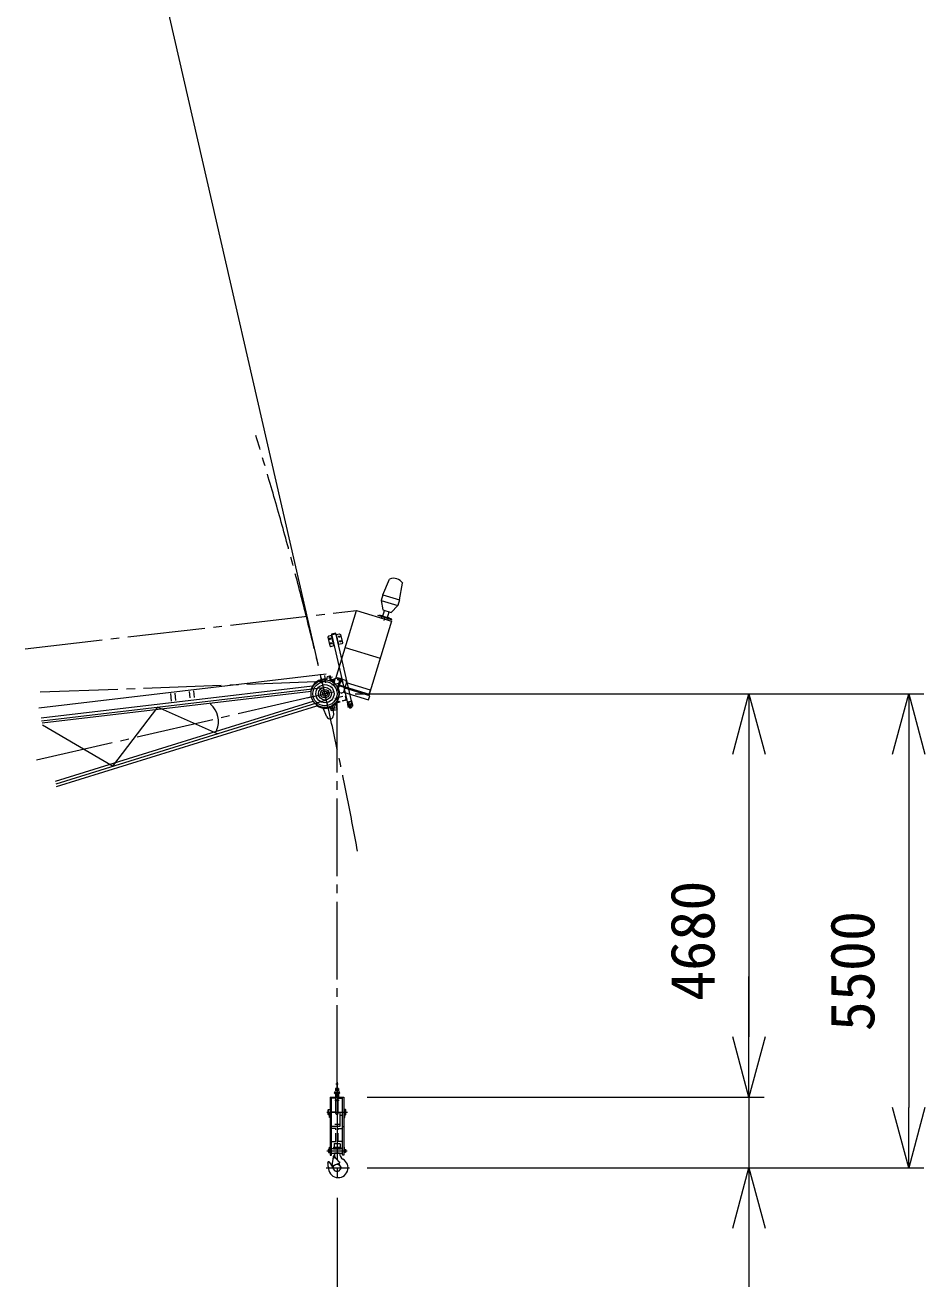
# Model space of a CAD drawing. Units: millimetres, scale not verified. Extents: x -30277 to 30315, y -43443 to 47718.
# Drawn here: x 14855 to 25297, y 19674 to 34222 of the extents above; entities that cross this region are included whole.
import ezdxf
from ezdxf.enums import TextEntityAlignment as Align

# ---------------------------------------------------------------- set-up
doc = ezdxf.new("R2010")
doc.units = ezdxf.units.MM
doc.header["$LTSCALE"] = 100
doc.linetypes.add('CHAIN2', pattern=[12, 9, -1, 1, -1])
for name, color, linetype, lineweight in [('0-1_10 常用実線', 3, 'Continuous', 18), ('0-3_12 常用一点鎖線', 3, 'CHAIN2', 18), ('0-5_05 寸法', 7, 'Continuous', 18)]:
    doc.layers.add(name, color=color, linetype=linetype, lineweight=lineweight)
doc.styles.add('ＭＳ ゴシック', font='')
doc.styles.get('ＭＳ ゴシック').set_extended_font_data('MS Gothic')

msp = doc.modelspace()

# ---------------------------------------------------------------- linework, layer by layer
at = {"layer": '0-1_10 常用実線'}
for p, q in [((19007.7, 27611.8), (19084.5, 27792.2)), ((19198.9, 27553.2), (19236.5, 27745.6)), ((18987.7, 27546.8), (19178.9, 27488.1)), ((19007.7, 27611.9), (19198.9, 27553.2)), ((19198.9, 27553.2), (19178.9, 27488.1)), ((18460.8, 26640.7), (18702.7, 27428.6)), ((18702.7, 27428.6), (19106.9, 27304.6)), ((18959.7, 27370.2), (18962.1, 27377.9)), ((18959.7, 27370.2), (19031.4, 27348.2)), ((18962.1, 27377.9), (19105.5, 27333.9)), ((19005.9, 27435.6), (19101.5, 27406.2)), ((19007, 27364.1), (19026.9, 27429.1)), ((19060.5, 27347.7), (19080.5, 27412.7)), ((19178.9, 27488.1), (19101.5, 27406.2)), ((19106.9, 27304.6), (18842.8, 26444.2)), ((19031.4, 27348.2), (19103.1, 27326.2)), ((19103.1, 27326.2), (19105.5, 27333.9)), ((19110.9, 27317.6), (19112.7, 27323.3)), ((18376.8, 27130.4), (18369.3, 27118.4)), ((18369.3, 27118.4), (18391.7, 27021)), ((18415.8, 27139.4), (18376.8, 27130.4)), ((18436.8, 27021.1), (18410, 27138)), ((18461.3, 27164.7), (18412.6, 27153.5)), ((18412.6, 27153.5), (18592.6, 26369.4)), ((18413.6, 27149.1), (18462.3, 27160.3)), ((18641.4, 26380.6), (18461.3, 27164.7)), ((18464.5, 27150.5), (18503.5, 27159.5)), ((18497.2, 27034.9), (18470.4, 27151.9)), ((18503.5, 27159.5), (18515.5, 27152)), ((18515.5, 27152), (18537.9, 27054.5)), ((18391.7, 27021), (18403.7, 27013.4)), ((18403.7, 27013.4), (18442.7, 27022.4)), ((18530.4, 27042.5), (18491.4, 27033.6)), ((18537.9, 27054.5), (18530.4, 27042.5)), ((18570.7, 26998.4), (18974.9, 26874.4)), ((18350, 26692), (15013.4, 26296.4)), ((18360.6, 26665), (18352.6, 26624.6)), ((18360.6, 26665), (18389.8, 26671.7)), ((18384, 26670.3), (18395.2, 26621.6)), ((18449.7, 26634.1), (18388.3, 26620)), ((18389.8, 26671.7), (18390.8, 26671.9)), ((18401, 26622.9), (18389.8, 26671.7)), ((18401, 26622.9), (18389.8, 26671.7)), ((18392.1, 26616.8), (18427.7, 26625)), ((18394.4, 26669.6), (18402.6, 26634.1)), ((18410.4, 26629.2), (18445.9, 26637.4)), ((18448.2, 26582.5), (18437.1, 26631.2)), ((18449.4, 26635.6), (18480.7, 26649.5)), ((18449.5, 26635.1), (18449.7, 26634.1)), ((18511.3, 26640.1), (18479.4, 26536.2)), ((18519, 26637.7), (18480.7, 26649.5)), ((18480.8, 26513.5), (18519, 26637.7)), ((18530, 26642.3), (18481.2, 26631.1)), ((18481.2, 26631.1), (18481.6, 26629.6)), ((18484.4, 26525.2), (18519, 26637.7)), ((18485.4, 26501.2), (18526.6, 26635.4)), ((18487, 26626.3), (18519.1, 26633.6)), ((18519, 26637.7), (18571.5, 26621.6)), ((18526.9, 26628.8), (18534.3, 26596.6)), ((18541.1, 26593.6), (18530, 26642.3)), ((18190.9, 26552.6), (15040.2, 26179.6)), ((15047, 26150), (18318.1, 26537.2)), ((18175.5, 26489.9), (15053.8, 26120.3)), ((16770.8, 26414.2), (16761.8, 26490)), ((16820.5, 26420.1), (16811.5, 26495.9)), ((18363.8, 26338.4), (18306, 26589.8)), ((18357.9, 26363.8), (18307.1, 26585.2)), ((18388.3, 26620), (18388.5, 26619.1)), ((18435.5, 26620.1), (18443.7, 26584.5)), ((18447.3, 26582.3), (18448.2, 26582.5)), ((18524.6, 26468.6), (18489.1, 26479.5)), ((18524.6, 26468.6), (18549.6, 26481.9)), ((18539.7, 26593.2), (18541.1, 26593.6)), ((18541.1, 26593.6), (18539.7, 26593.2)), ((18584.8, 26596.6), (18549.6, 26481.9)), ((18549.6, 26481.9), (18841.1, 26392.4)), ((18855.8, 26440.2), (18564.2, 26529.7)), ((18571.5, 26621.6), (18584.8, 26596.6)), ((15208.2, 25448.2), (18199.8, 26375.6)), ((15215, 25418.6), (18351.7, 26391)), ((16556, 26379.2), (16545.9, 26464.4)), ((16605.6, 26385.1), (16595.5, 26470.3)), ((17006.4, 26351.5), (17008.6, 26341.7)), ((18362.8, 26342.7), (18357.9, 26363.8)), ((18457.9, 26348.3), (18473.5, 26280.3)), ((18479.4, 26281.8), (18462.9, 26353.7)), ((18539.4, 26377.7), (18539.1, 26379.2)), ((18588.2, 26388.9), (18539.4, 26377.7)), ((18542.5, 26384.6), (18574.6, 26391.9)), ((18579.5, 26399.7), (18572.1, 26431.9)), ((18577, 26437.6), (18575.5, 26437.3)), ((18595.6, 26370.1), (18592.6, 26369.4)), ((18595.6, 26370.1), (18644.3, 26381.3)), ((18595.9, 26368.6), (18595.6, 26370.1)), ((18596.9, 26364.2), (18625.2, 26370.7)), ((18608.1, 26315.5), (18596.9, 26364.2)), ((18633.4, 26372.6), (18601.3, 26365.2)), ((18648.6, 26335.6), (18641.2, 26367.7)), ((18641.2, 26367.7), (18651, 26325.3)), ((18644.3, 26381.3), (18655.5, 26332.5)), ((18653.2, 26342.3), (18647.4, 26340.9)), ((18655.5, 26332.5), (18654, 26332.2)), ((18841.1, 26392.4), (18855.8, 26440.2)), ((15221.7, 25389), (18239.6, 26324.6)), ((18356.1, 26195.6), (18314.9, 26296.3)), ((18393, 26301.2), (18405.1, 26278.4)), ((18401.8, 26284.6), (18404, 26274.8)), ((18405.1, 26278.4), (18418.6, 26274.2)), ((18418.6, 26274.2), (18445.1, 26288.3)), ((18429.4, 26270.3), (18433, 26213.2)), ((18437.1, 26324.7), (18449.3, 26301.8)), ((18449.3, 26301.8), (18445.1, 26288.3)), ((17078.3, 26038.4), (17080.5, 26028.6)), ((18449.9, 21841.6), (18499.9, 21841.6)), ((18449.9, 21825.6), (18499.9, 21825.6)), ((18462.4, 21883.6), (18462.4, 21851.6)), ((18477.9, 21938.6), (18471.9, 21938.6)), ((18477.9, 21928.6), (18471.9, 21928.6)), ((18487.4, 21851.6), (18487.4, 21883.6)), ((18491.9, 21883.6), (18491.9, 21851.6)), ((18394.9, 21783.6), (18394.9, 21109.1)), ((18394.9, 21783.6), (18554.9, 21783.6)), ((18554.9, 21779.1), (18394.9, 21779.1)), ((18410.9, 21109.1), (18410.9, 21779.1)), ((18460.9, 21770.6), (18410.9, 21770.6)), ((18457.9, 21815.6), (18457.9, 21783.6)), ((18460.9, 21594.1), (18460.9, 21770.6)), ((18462.4, 21815.6), (18462.4, 21783.6)), ((18467.3, 21747.6), (18466.9, 21748.8)), ((18482.9, 21748.8), (18482.5, 21747.6)), ((18487.4, 21783.6), (18487.4, 21815.6)), ((18488.9, 21770.6), (18538.9, 21770.6)), ((18488.9, 21594.1), (18488.9, 21770.6)), ((18491.9, 21815.6), (18491.9, 21783.6)), ((18538.9, 21109.1), (18538.9, 21779.1)), ((18554.9, 21783.6), (18554.9, 21109.1)), ((18373.9, 21637.4), (18376.9, 21639.1)), ((18376.9, 21639.1), (18394.9, 21639.1)), ((18376.9, 21579.1), (18376.9, 21639.1)), ((18384.9, 21579.1), (18376.9, 21579.1)), ((18394.9, 21589.1), (18384.9, 21589.1)), ((18384.9, 21589.1), (18384.9, 21579.1)), ((18385.9, 21589.1), (18394.9, 21589.1)), ((18385.9, 21547.1), (18385.9, 21589.1)), ((18394.9, 21547.1), (18385.9, 21547.1)), ((18394.9, 21589.1), (18394.9, 21547.1)), ((18510.9, 21447.6), (18510.9, 21609.1)), ((18515.9, 21574.1), (18537.9, 21574.1)), ((18537.9, 21574.1), (18537.9, 21603.1)), ((18572.9, 21639.1), (18554.9, 21639.1)), ((18554.9, 21589.1), (18564.9, 21589.1)), ((18563.9, 21547.1), (18563.9, 21589.1)), ((18564.9, 21589.1), (18564.9, 21579.1)), ((18564.9, 21579.1), (18572.9, 21579.1)), ((18575.9, 21637.4), (18572.9, 21639.1)), ((18572.9, 21579.1), (18572.9, 21639.1)), ((18572.9, 21579.1), (18575.9, 21580.8)), ((18575.9, 21580.8), (18575.9, 21637.4)), ((18394.9, 21439.1), (18410.9, 21439.1)), ((18410.9, 21447.6), (18510.9, 21447.6)), ((18460.9, 21419.1), (18410.9, 21419.1)), ((18448.9, 21470.1), (18500.9, 21470.1)), ((18460.9, 21402.7), (18460.9, 21419.1)), ((18488.9, 21419.1), (18538.9, 21419.1)), ((18488.9, 21402.7), (18488.9, 21419.1)), ((18554.9, 21439.1), (18538.9, 21439.1)), ((18410.9, 21269.1), (18460.9, 21269.1)), ((18444.9, 21245.1), (18439.9, 21240.1)), ((18439.9, 21240.1), (18439.9, 21204.1)), ((18444.9, 21245.1), (18504.9, 21245.1)), ((18460.9, 21269.1), (18460.9, 21365.5)), ((18488.9, 21269.1), (18488.9, 21365.5)), ((18538.9, 21269.1), (18488.9, 21269.1)), ((18504.9, 21245.1), (18509.9, 21240.1)), ((18509.9, 21240.1), (18509.9, 21204.1)), ((18374.9, 21176.1), (18377.9, 21179.1)), ((18374.9, 21176.1), (18374.9, 21142.1)), ((18374.9, 21142.1), (18377.9, 21139.1)), ((18377.9, 21139.1), (18386.9, 21139.1)), ((18386.9, 21139.1), (18386.9, 21176.9)), ((18386.9, 21173.1), (18394.9, 21173.1)), ((18386.9, 21145.1), (18394.9, 21145.1)), ((18394.9, 21179.1), (18394.9, 21139.1)), ((18394.9, 21109.1), (18410.9, 21109.1)), ((18537.9, 21184.1), (18411.9, 21184.1)), ((18411.9, 21134.1), (18537.9, 21134.1)), ((18434.9, 21204.1), (18434.9, 21185.1)), ((18434.9, 21204.1), (18514.9, 21204.1)), ((18434.9, 21185.1), (18514.9, 21185.1)), ((18440.9, 21184.1), (18440.9, 21185.1)), ((18504.9, 21132.1), (18444.9, 21132.1)), ((18501.2, 21031.5), (18445.9, 21095.3)), ((18508.9, 21184.1), (18508.9, 21185.1)), ((18514.9, 21204.1), (18514.9, 21185.1)), ((18554.9, 21109.1), (18538.9, 21109.1)), ((18560.9, 21203.1), (18554.9, 21203.1)), ((18554.9, 21179.1), (18554.9, 21139.1)), ((18562.9, 21173.1), (18554.9, 21173.1)), ((18562.9, 21145.1), (18554.9, 21145.1)), ((18560.9, 21173.1), (18560.9, 21203.1)), ((18562.9, 21139.1), (18562.9, 21176.9)), ((18571.9, 21139.1), (18562.9, 21139.1)), ((18571.5, 21179.1), (18571.9, 21179.1)), ((18574.9, 21176.1), (18571.9, 21179.1)), ((18571.9, 21179.1), (18571.9, 21139.1)), ((18574.9, 21142.1), (18571.9, 21139.1)), ((18574.9, 21176.1), (18574.9, 21142.1)), ((18432, 21091.3), (18416.2, 20987.5)), ((18416.2, 20987.5), (18422.1, 20986.6)), ((18422.1, 20986.6), (18506, 21019.4)), ((18501.2, 21031.5), (18506, 21019.4))]:
    msp.add_line(p, q, dxfattribs=at)
for points in [[(19007.7, 27611.8), (18987.7, 27546.8), (19005.9, 27435.6)], [(19112.7, 27323.3), (18950.2, 27373.2), (18948.4, 27367.4)], [(18502.2, 26556), (18559.6, 26538.4), (18561.4, 26544.2), (18504, 26561.8)], [(18568.6, 26544), (18847.2, 26458.5), (18861.9, 26506.3), (18583.3, 26591.8)], [(18575.5, 26437.3), (18577, 26437.6), (18588.2, 26388.9)], [(17087.3, 25999.1), (16390.3, 26309), (15870.9, 25622), (15059.2, 26097)], [(18404, 26274.8), (18416, 26267.3), (18479.4, 26281.8)], [(18491.9, 21883.6), (18457.9, 21883.6), (18457.9, 21851.6)], [(18477.9, 21883.6), (18477.9, 21948.6), (18471.9, 21948.6), (18471.9, 21883.6)], [(18376.9, 21579.1), (18373.9, 21580.8), (18373.9, 21637.4)], [(18563.9, 21589.1), (18554.9, 21589.1), (18554.9, 21547.1), (18563.9, 21547.1)], [(18378.3, 21179.1), (18377.9, 21179.1), (18377.9, 21139.1)], [(18388.9, 21173.1), (18388.9, 21203.1), (18394.9, 21203.1)]]:
    msp.add_lwpolyline(points, dxfattribs=at)
for centre, radius in [((18393.8, 27101), 6), ((18501, 27125.6), 6), ((18513.4, 27072), 6), ((18406.1, 27047.4), 6), ((18334.9, 26464.1), 161.5), ((18334.9, 26464.1), 140), ((18334.9, 26464.1), 105), ((18334.9, 26464.1), 75), ((18334.9, 26464.1), 50), ((18334.9, 26464.1), 30), ((18317.8, 26460.2), 4.35), ((18351.9, 26468), 4.35), ((18612.2, 26338), 12.9), ((18423.4, 26297.1), 7.5), ((18423.5, 26297), 7.5), ((18629.5, 26320.4), 10), ((18474.9, 21748.1), 6), ((18439.9, 21090.1), 4), ((18474.9, 20964.1), 42.5)]:
    msp.add_circle(centre, radius, dxfattribs=at)
for centre, radius, start, end in [((19132.8, 27678.5), 124.5, 32.87011, 113.00935), ((18334.9, 26464.1), 169, 85.8254, 165.04199), ((18346.8, 26626.7), 6, 340.32443, 86.33803), ((18346.8, 26626.7), 6, 354.77081, 355.03421), ((18391.5, 26669), 3, 12.93456, 102.93456), ((18408.9, 26635.5), 6.5, 192.93456, 282.93456), ((18429.2, 26618.6), 6.5, 12.93456, 102.93456), ((18446.6, 26634.4), 3, 12.93456, 102.93456), ((18485.9, 26630.6), 4.5, 192.93456, 282.93456), ((18520.6, 26627.3), 6.5, 12.93456, 102.93456), ((18177.4, 26506.2), 6, 164.53109, 270.54469), ((18334.9, 26464.1), 169, 235.84368, 15.04199), ((18390.8, 26615.7), 5, 119.58812, 160.34085), ((18391.5, 26619.7), 3, 192.93456, 282.93456), ((18446.6, 26585.2), 3, 192.93456, 282.93456), ((18492.3, 26506.4), 6, 14.53109, 120.54469), ((18538.7, 26597.6), 4.5, 192.93456, 282.93456), ((16831.8, 26141.4), 267.2, 337.3111, 48.55803), ((18243.3, 26329.3), 6, 130.32443, 236.33803), ((18243.3, 26329.3), 6, 144.77081, 145.03421), ((18543.5, 26380.2), 4.5, 102.93456, 192.93456), ((18576.5, 26432.9), 4.5, 102.93456, 192.93456), ((18573.2, 26398.3), 6.5, 282.93456, 12.93456), ((18600.3, 26369.6), 4.5, 192.93456, 282.93456), ((18634.9, 26366.3), 6.5, 12.93456, 102.93456), ((18653, 26336.6), 4.5, 192.93456, 282.93456), ((18393.1, 26210.7), 40, 202.24494, 3.62418), ((18629.5, 26320.4), 22, 192.93456, 12.93456), ((18449.9, 21833.6), 8, 90, 270), ((18499.9, 21833.6), 8, 270, 90), ((18474.9, 21750.1), 8, 198, 342), ((18474.9, 21594.1), 14, 180, 0), ((18439.9, 21090.1), 10, 119.26295, 209.03005), ((18439.9, 21090.1), 8, 40.8795, 171.35276), ((18425.2, 21116.3), 20, 299.26254, 3.4967), ((18624.9, 21128.5), 180, 178.8442, 191.53576), ((18579.8, 21129.5), 75, 178.01299, 241.06038), ((18378.9, 21022.6), 11.5, 33.76796, 196.02957), ((18180.9, 20968.7), 193.7, 0.58228, 15.17559), ((18488.4, 20964.1), 114, 176.68454, 61.06036), ((18110.6, 20813.2), 351.9, 22.5555, 37.83566), ((18474.9, 20964.1), 42.5, 202.07229, 47.6242), ((18624.9, 21128.5), 180, 220.18562, 227.62396)]:
    msp.add_arc(centre, radius, start, end, dxfattribs=at)
at = {"layer": '0-3_12 常用一点鎖線'}
for p, q in [((14855.1, 26985.6), (18702.7, 27428.6)), ((18998.9, 27374.9), (18989.5, 27344.3)), ((18996, 27365.4), (18990.8, 27348.5)), ((19020.9, 27313.8), (19034.4, 27357.8)), ((19073.3, 27352.1), (19063.9, 27321.5)), ((19070.6, 27343.5), (19065.2, 27325.7)), ((18404.2, 27103.3), (18383.5, 27098.6)), ((18396.2, 27090.6), (18391.5, 27111.3)), ((18511.4, 27128), (18490.7, 27123.2)), ((18503.4, 27115.2), (18498.7, 27136)), ((18523.7, 27074.4), (18503, 27069.6)), ((18515.7, 27061.6), (18511, 27082.4)), ((18416.5, 27049.7), (18395.8, 27045)), ((18408.5, 27037), (18403.8, 27057.7)), ((18295.4, 26585.1), (18285.2, 26670.7)), ((18345, 26591), (18334.9, 26676.6)), ((18374.7, 26649.7), (18421.3, 26660.4)), ((18452, 26624.4), (18403.3, 26613.2)), ((18329.6, 26604), (14971.7, 26477.9)), ((18130.3, 26417.1), (18435.2, 26487.1)), ((18404.6, 26607.3), (18453.6, 26618.6)), ((18506.4, 26585.6), (18414.4, 26564.5)), ((18467.7, 26517.5), (18495.8, 26508.9)), ((18497.1, 26613.1), (18525.1, 26604.5)), ((14986.8, 25695.2), (18334.9, 26464.1)), ((18316.3, 26466.8), (18319.3, 26453.6)), ((18350.4, 26474.6), (18353.5, 26461.4)), ((18542.2, 26429.6), (18450.3, 26408.5)), ((18461.5, 26359.8), (18510.2, 26371)), ((18466, 26367), (18509.1, 26376.9)), ((18510.2, 26371), (18467.3, 26361.1)), ((18474.9, 21948.6), (18474.9, 26464.1)), ((18591.5, 26333.2), (18656, 26348)), ((18607.4, 26358.7), (18616.9, 26317.3)), ((18630.8, 26350.5), (18634.4, 26334.9)), ((18405, 26292.9), (18441.9, 26301.4)), ((18419.2, 26315.6), (18427.7, 26278.7)), ((18596.6, 26312.9), (18662.5, 26328)), ((18487.9, 21933.6), (18461.9, 21933.6)), ((18474.9, 21958.6), (18474.9, 20832.1)), ((18448.9, 21748.1), (18500.9, 21748.1)), ((18354.9, 21609.1), (18594.9, 21609.1)), ((18460.9, 21609.1), (18410.9, 21609.1)), ((18488.9, 21609.1), (18538.9, 21609.1)), ((18356.9, 21159.1), (18592.9, 21159.1)), ((18439.9, 21070.6), (18439.9, 21108.1)), ((18349.4, 20964.1), (18620.4, 20964.1)), ((18454.9, 21090.1), (18424.7, 21090.1))]:
    msp.add_line(p, q, dxfattribs=at)
msp.add_arc((-23725.1, 16804.4), 43155, 10.45557, 17.05274, dxfattribs=at)
at = {"layer": '0-5_05 寸法'}
for p, q in [((18256.5, 26805.2), (16169.8, 35891.3)), ((18684.9, 26464.1), (23429.7, 26464.1)), ((18684.9, 26464.1), (25284.5, 26464.1)), ((23254.7, 26464.1), (23254.7, 25764.1)), ((25109.5, 26464.1), (25109.5, 25764.1)), ((23254.7, 25764.1), (23254.7, 22483.6)), ((25109.5, 25764.1), (25109.5, 21664.1)), ((23254.7, 22483.6), (23254.7, 23183.6)), ((23254.7, 21783.6), (23254.7, 22483.6)), ((23254.7, 21783.6), (23254.7, 22483.6)), ((18824.9, 21783.6), (23429.7, 21783.6)), ((18824.9, 21783.6), (23429.7, 21783.6)), ((23254.7, 21783.6), (23254.7, 20964.1)), ((25109.5, 20964.1), (25109.5, 21664.1)), ((18824.9, 20964.1), (23429.7, 20964.1)), ((18824.9, 20964.1), (25284.5, 20964.1)), ((23254.7, 20964.1), (23254.7, 20264.1)), ((18474.9, 20614.1), (18474.9, 10105.5)), ((23254.7, 20264.1), (23254.7, 17324.1))]:
    msp.add_line(p, q, dxfattribs=at)
for points in [[(23067.1, 25764.1), (23254.7, 26464.1), (23442.2, 25764.1)], [(24921.9, 25764.1), (25109.5, 26464.1), (25297, 25764.1)], [(23442.2, 22483.6), (23254.7, 21783.6), (23067.1, 22483.6)], [(23442.2, 22483.6), (23254.7, 21783.6), (23067.1, 22483.6)], [(25297, 21664.1), (25109.5, 20964.1), (24921.9, 21664.1)], [(23067.1, 20264.1), (23254.7, 20964.1), (23442.2, 20264.1)]]:
    msp.add_lwpolyline(points, dxfattribs=at)

# ---------------------------------------------------------------- texts
at = {"layer": '0-5_05 寸法', "style": 'ＭＳ ゴシック'}
for s, p in [('4680', (23009.7, 22898.9)), ('5500', (24864.5, 22547.4))]:
    msp.add_text(s, height=513.2, rotation=90, dxfattribs=at).set_placement(p, align=Align.BOTTOM_LEFT)

doc.saveas('drawing.dxf')
